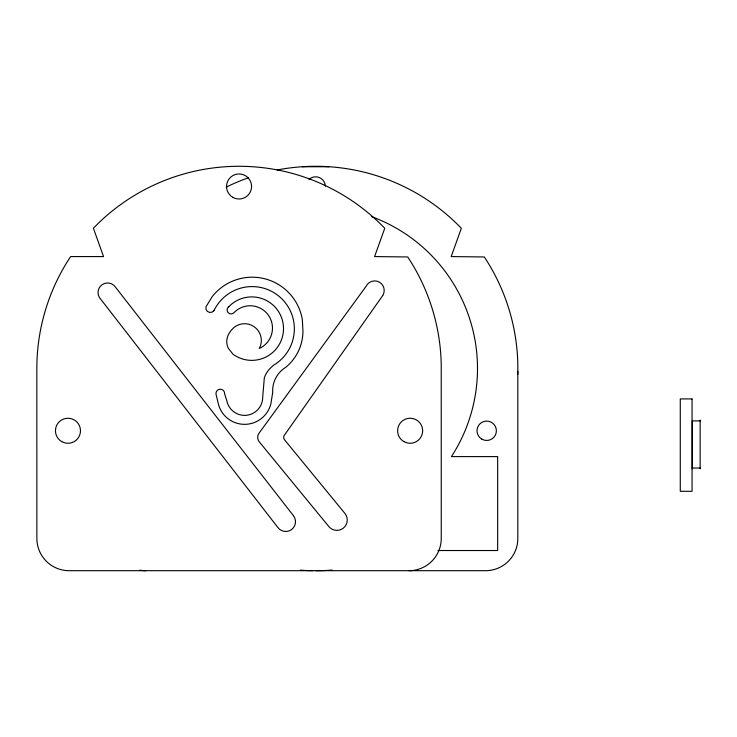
<?xml version="1.0" encoding="UTF-8"?>
<svg xmlns="http://www.w3.org/2000/svg" width="737" height="737" viewBox="0 0 737 737"><rect width="100%" height="100%" fill="white"/><g stroke="black" fill="none" stroke-linecap="round" stroke-linejoin="round"><path stroke-width="1.11" d="M517.752 374.368L517.835 371.337M213.73 310.903L214.108 310.369A42.249 42.249 0 0 1 280.769 297.794A42.249 42.249 0 0 1 273.51 365.248L271.428 367.192A25.076 25.076 0 0 0 264.334 377.676L262.704 397.16A18.112 18.112 0 0 1 226.803 400.679L224.61 393.807A4.33 4.33 0 0 0 220.022 389.21A4.33 4.33 0 0 0 216.042 394.341L218.797 405.608A27.112 27.112 0 0 0 270.848 403.968L272.708 392.443A27.444 27.444 0 0 1 285.385 367.542L285.643 367.394A46.91 46.91 0 0 0 302.953 331.189L302.327 319.499A50.853 50.853 0 0 0 212.164 296.689L206.056 306.684A4.459 4.459 0 0 0 214.108 310.369M302.327 166.746L328.96 166.746M315.749 570.696L319.443 570.687A202.214 202.214 0 0 0 332.129 570.051M700.15 420.891L692.292 420.891L692.292 468.824M692.292 468.023L700.15 468.023M437.898 550.521L497.659 550.521L497.659 456.608L451.403 456.599L452.306 455.226A161.854 161.854 0 0 0 371.42 216.567M312.801 570.696L306.739 570.53A202.214 202.214 0 0 1 300.401 570.143M700.15 420.09L700.15 468.824M408.961 570.696A32.29 32.29 0 0 0 441.251 538.406L441.233 364.704A202.214 202.214 0 0 0 407.727 256.964L374.589 256.577L384.751 228.304L383.839 227.328A202.214 202.214 0 0 0 93.396 228.23L103.549 256.577L70.651 256.577L69.693 258.005A202.214 202.214 0 0 0 36.85 365.948L36.859 538.406A32.29 32.29 0 0 0 69.149 570.696L485.545 570.696A32.29 32.29 0 0 0 517.835 538.406L517.825 364.704A202.214 202.214 0 0 0 484.31 256.964L451.182 256.577L461.344 228.304L460.422 227.328A202.214 202.214 0 0 0 277.14 169.989M226.121 187.18A202.214 202.214 0 0 1 248.553 177.737M145.742 570.696A32.29 32.29 0 0 1 139.689 570.125M309.015 179.413A9.692 9.692 0 0 1 325.321 186.175M382.724 295.546L284.961 434.406A4.044 4.044 0 0 0 284.961 440.302L345.082 513.634A10.382 10.382 0 0 1 343.249 528.208A10.382 10.382 0 0 1 328.674 526.365L259.627 442.255A7.158 7.158 0 0 1 259.332 432.785L366.04 286.38A9.535 9.535 0 0 1 379.269 282.078A9.535 9.535 0 0 1 382.724 295.546M228.746 306.804L227.42 308.287A4.007 4.007 0 0 0 233.822 312.866A22.331 22.331 0 0 1 268.323 315.104A22.331 22.331 0 0 1 259.277 348.472A16.739 16.739 0 0 0 231.722 329.743A21.548 21.548 0 0 0 227.825 335.989A14.86 14.86 0 0 0 228.323 348.279L233.003 354.221A31.728 31.728 0 0 0 276.126 348.979A31.728 31.728 0 0 0 273.611 305.606A31.728 31.728 0 0 0 230.165 305.404L228.746 306.804M692.061 398.92L680.279 398.92L680.279 491.303L692.061 491.303L692.061 398.938M293.446 515.679L115.414 287.052A9.563 9.563 0 0 0 102.351 284.537A9.563 9.563 0 0 0 99.421 297.518L277.665 527.231A9.784 9.784 0 0 0 291.52 529.599A9.784 9.784 0 0 0 293.446 515.679M61.715 441.592A12.511 12.511 0 0 0 80.48 430.758A12.511 12.511 0 0 0 61.715 419.924A12.511 12.511 0 0 0 61.715 441.592M232.8 197.313A12.511 12.511 0 0 0 251.566 186.479A12.511 12.511 0 0 0 232.8 175.646A12.511 12.511 0 0 0 232.8 197.313M403.876 441.592A12.511 12.511 0 0 0 422.651 430.758A12.511 12.511 0 0 0 403.876 419.924A12.511 12.511 0 0 0 403.876 441.592M481.814 439.132A9.692 9.692 0 0 0 496.379 430.795A9.692 9.692 0 0 0 481.878 422.356A9.692 9.692 0 0 0 481.814 439.132"/></g></svg>
